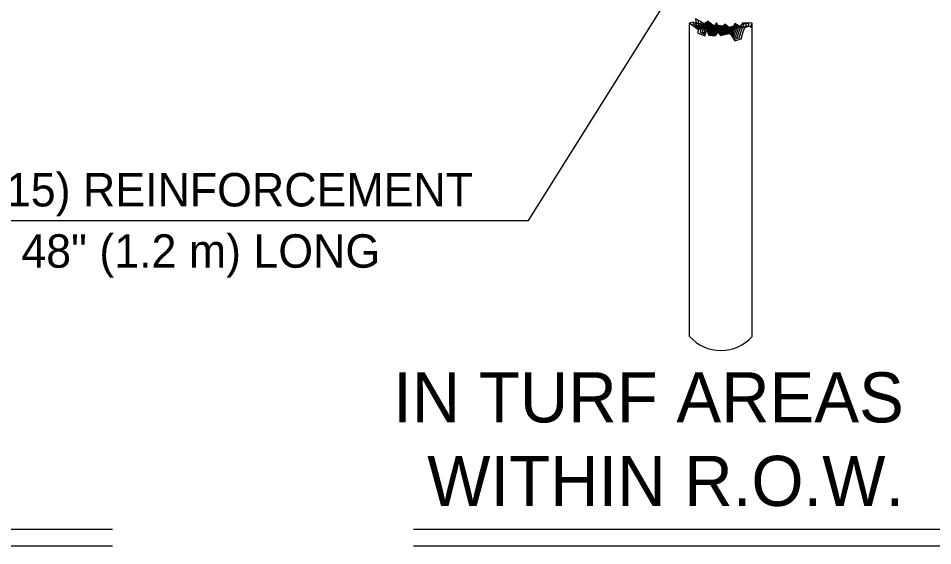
# Model space of a CAD drawing. Extents: x 99131 to 99811, y 99983 to 100436.
# Drawn here: x 99304.9 to 99367.3, y 100253.9 to 100289.9 of the extents above; entities that cross this region are included whole.
import ezdxf

# ---------------------------------------------------------------- set-up
doc = ezdxf.new("R2010")
doc.units = 0
doc.layers.add('Design_PR_Roadway Notes', color=7, linetype='Continuous')
doc.layers.add('Topo_Building', color=7, linetype='Continuous')

msp = doc.modelspace()

# ---------------------------------------------------------------- linework, layer by layer
at = {"layer": 'Design_PR_Roadway Notes'}
for p, q in [((99339.714, 100276.141), (99352.581, 100296.652)), ((99294.96, 100276.141), (99339.714, 100276.141)), ((99252.629, 100255.068), (99311.37, 100255.068)), ((99331.882, 100255.068), (99369.926, 100255.068)), ((99252.629, 100253.948), (99311.37, 100253.948)), ((99331.882, 100253.948), (99369.926, 100253.948))]:
    msp.add_line(p, q, dxfattribs=at)
at = {"layer": 'Topo_Building'}
for p, q in [((99350.703, 100268.221), (99350.703, 100289.596)), ((99354.978, 100268.221), (99354.978, 100289.596))]:
    msp.add_line(p, q, dxfattribs=at)
for points in [[(99350.703, 100289.596), (99351.307, 100289.154), (99351.253, 100288.935), (99351.746, 100288.724), (99351.872, 100289.168), (99352.02, 100288.769), (99352.459, 100288.729), (99352.655, 100288.975), (99352.804, 100288.761), (99353.382, 100288.886), (99353.525, 100288.818), (99353.79, 100288.393), (99354.214, 100288.527), (99354.363, 100289.006), (99354.471, 100289.294), (99354.81, 100289.405), (99354.878, 100289.294), (99354.978, 100289.596), (99354.331, 100289.616), (99354.268, 100289.522), (99354.12, 100289.356), (99353.798, 100289.57), (99353.696, 100289.382), (99353.413, 100289.288), (99353.117, 100289.522), (99352.975, 100289.396), (99352.647, 100289.436), (99352.53, 100289.607), (99352.379, 100289.396), (99351.926, 100289.727), (99351.872, 100289.664), (99351.706, 100289.57), (99351.119, 100289.898), (99351.151, 100289.562), (99350.945, 100289.67), (99350.703, 100289.596)], [(99351.302, 100289.75), (99351.324, 100289.533), (99351.168, 100289.616)], [(99351.039, 100289.599), (99350.923, 100289.562)], [(99350.923, 100289.562), (99351.464, 100289.165), (99351.416, 100288.969), (99351.766, 100288.818)], [(99351.464, 100289.681), (99351.478, 100289.505), (99351.313, 100289.593), (99351.116, 100289.533)], [(99351.116, 100289.533), (99351.607, 100289.174), (99351.561, 100288.997), (99351.789, 100288.9)], [(99351.609, 100289.602), (99351.621, 100289.482), (99351.47, 100289.559), (99351.293, 100289.505)], [(99351.293, 100289.505), (99351.732, 100289.183), (99351.692, 100289.023), (99351.809, 100288.975)], [(99351.735, 100289.564), (99351.746, 100289.459), (99351.612, 100289.53), (99351.453, 100289.482)], [(99351.453, 100289.482), (99351.849, 100289.191), (99351.812, 100289.049), (99351.829, 100289.04)], [(99352.239, 100289.47), (99352.185, 100289.442), (99351.837, 100289.633), (99351.857, 100289.436), (99351.738, 100289.499), (99351.595, 100289.456)], [(99351.595, 100289.456), (99351.949, 100289.194), (99351.917, 100289.066), (99352.211, 100288.94), (99352.282, 100289.203), (99352.37, 100288.969), (99352.63, 100288.943), (99352.744, 100289.089), (99352.835, 100288.963), (99353.177, 100289.037), (99353.26, 100288.994), (99353.325, 100288.892)], [(99352.291, 100289.439), (99352.254, 100289.419), (99351.94, 100289.593), (99351.96, 100289.416), (99351.849, 100289.473), (99351.721, 100289.433)], [(99351.721, 100289.433), (99352.04, 100289.197), (99352.011, 100289.083), (99352.276, 100288.969), (99352.342, 100289.205), (99352.422, 100288.994), (99352.653, 100288.972), (99352.758, 100289.1), (99352.838, 100288.989), (99353.146, 100289.057), (99353.22, 100289.017), (99353.305, 100288.883)], [(99351.997, 100289.653), (99351.971, 100289.624), (99351.823, 100289.539), (99351.752, 100289.579)], [(99352.068, 100289.593), (99352.063, 100289.587), (99351.929, 100289.51), (99351.786, 100289.593)], [(99352.137, 100289.55), (99352.026, 100289.488), (99351.812, 100289.604)], [(99352.199, 100289.513), (99352.111, 100289.465), (99351.829, 100289.621)], [(99352.336, 100289.413), (99352.316, 100289.399), (99352.034, 100289.556), (99352.048, 100289.396), (99351.951, 100289.448), (99351.835, 100289.413)], [(99351.835, 100289.413), (99352.122, 100289.2), (99352.097, 100289.097), (99352.333, 100288.994), (99352.393, 100289.208), (99352.464, 100289.017), (99352.675, 100288.997), (99352.767, 100289.114), (99352.841, 100289.012), (99353.117, 100289.074), (99353.185, 100289.04), (99353.285, 100288.88)], [(99351.929, 100289.029), (99351.971, 100289.18), (99352.105, 100288.821), (99352.501, 100288.784), (99352.678, 100289.003), (99352.812, 100288.812), (99353.334, 100288.926), (99353.459, 100288.861), (99353.462, 100288.858)], [(99352.718, 100289.393), (99352.658, 100289.302), (99352.462, 100289.448), (99352.436, 100289.419), (99352.368, 100289.379), (99352.114, 100289.519), (99352.128, 100289.376), (99352.04, 100289.422), (99351.934, 100289.391)], [(99351.934, 100289.391), (99352.194, 100289.2), (99352.171, 100289.106), (99352.385, 100289.012), (99352.436, 100289.205), (99352.501, 100289.034), (99352.69, 100289.017), (99352.775, 100289.12), (99352.841, 100289.029), (99353.089, 100289.086), (99353.148, 100289.054), (99353.265, 100288.872), (99353.448, 100288.929), (99353.51, 100289.134), (99353.559, 100289.26), (99353.704, 100289.308), (99353.733, 100289.26), (99353.775, 100289.391), (99353.75, 100289.391)], [(99351.951, 100288.989), (99352.137, 100288.909), (99352.219, 100289.203), (99352.316, 100288.94), (99352.604, 100288.912), (99352.732, 100289.071), (99352.829, 100288.935), (99353.211, 100289.017), (99353.302, 100288.969), (99353.345, 100288.9)], [(99351.971, 100288.906), (99352.054, 100288.869), (99352.145, 100289.194), (99352.254, 100288.903), (99352.573, 100288.875), (99352.715, 100289.051), (99352.824, 100288.898), (99353.248, 100288.989), (99353.345, 100288.94)], [(99351.98, 100288.895), (99352.063, 100289.188), (99352.185, 100288.863), (99352.539, 100288.832), (99352.698, 100289.029), (99352.818, 100288.858), (99353.288, 100288.96), (99353.402, 100288.9)], [(99352.735, 100289.379), (99352.675, 100289.291), (99352.499, 100289.422), (99352.476, 100289.396), (99352.413, 100289.359), (99352.185, 100289.485), (99352.199, 100289.356), (99352.12, 100289.396), (99352.026, 100289.371)], [(99352.026, 100289.371), (99352.259, 100289.197), (99352.239, 100289.111), (99352.43, 100289.029), (99352.476, 100289.203), (99352.536, 100289.049), (99352.704, 100289.034), (99352.781, 100289.128), (99352.841, 100289.046), (99353.063, 100289.094), (99353.117, 100289.066), (99353.223, 100288.903), (99353.385, 100288.955), (99353.445, 100289.14), (99353.485, 100289.251), (99353.616, 100289.297), (99353.644, 100289.251), (99353.679, 100289.356)], [(99352.764, 100289.388), (99352.692, 100289.282), (99352.53, 100289.396), (99352.513, 100289.374), (99352.456, 100289.342), (99352.251, 100289.456), (99352.262, 100289.339), (99352.191, 100289.376), (99352.105, 100289.351)], [(99352.105, 100289.351), (99352.316, 100289.197), (99352.299, 100289.12), (99352.47, 100289.046), (99352.513, 100289.203), (99352.564, 100289.063), (99352.718, 100289.049), (99352.786, 100289.134), (99352.841, 100289.06), (99353.04, 100289.103), (99353.089, 100289.077), (99353.183, 100288.932), (99353.331, 100288.977), (99353.382, 100289.143), (99353.422, 100289.245), (99353.539, 100289.285), (99353.562, 100289.245), (99353.59, 100289.331)], [(99352.769, 100289.368), (99352.707, 100289.271), (99352.561, 100289.376), (99352.544, 100289.356), (99352.493, 100289.328), (99352.308, 100289.428), (99352.319, 100289.325), (99352.256, 100289.356), (99352.179, 100289.336)], [(99352.179, 100289.336), (99352.368, 100289.197), (99352.35, 100289.126), (99352.507, 100289.06), (99352.544, 100289.2), (99352.593, 100289.074), (99352.729, 100289.063), (99352.789, 100289.137), (99352.841, 100289.071), (99353.02, 100289.111), (99353.063, 100289.089), (99353.148, 100288.957), (99353.282, 100288.997), (99353.328, 100289.148), (99353.362, 100289.24), (99353.468, 100289.274), (99353.49, 100289.24), (99353.51, 100289.305)], [(99353.317, 100289.325), (99353.271, 100289.325), (99353.254, 100289.299), (99353.208, 100289.251), (99353.12, 100289.314), (99353.091, 100289.26), (99353.012, 100289.234), (99352.926, 100289.299), (99352.886, 100289.262), (99352.795, 100289.274), (99352.761, 100289.322), (99352.718, 100289.262), (99352.59, 100289.356), (99352.573, 100289.339), (99352.527, 100289.314), (99352.362, 100289.405), (99352.37, 100289.311), (99352.313, 100289.339), (99352.245, 100289.319)], [(99352.245, 100289.319), (99352.416, 100289.194), (99352.399, 100289.131), (99352.539, 100289.071), (99352.573, 100289.2), (99352.615, 100289.086), (99352.741, 100289.074), (99352.795, 100289.143), (99352.841, 100289.083), (99353.003, 100289.12), (99353.04, 100289.097), (99353.117, 100288.98), (99353.237, 100289.017), (99353.28, 100289.151), (99353.311, 100289.234), (99353.405, 100289.265), (99353.425, 100289.234), (99353.442, 100289.282)], [(99352.815, 100289.376), (99352.729, 100289.257), (99352.613, 100289.339), (99352.598, 100289.322), (99352.558, 100289.299), (99352.407, 100289.382), (99352.416, 100289.297), (99352.365, 100289.325), (99352.305, 100289.308)], [(99352.305, 100289.308), (99352.456, 100289.194), (99352.444, 100289.137), (99352.57, 100289.083), (99352.598, 100289.197), (99352.638, 100289.097), (99352.749, 100289.086), (99352.798, 100289.146), (99352.841, 100289.094), (99352.986, 100289.126), (99353.02, 100289.106), (99353.089, 100289), (99353.197, 100289.034), (99353.234, 100289.154), (99353.262, 100289.228), (99353.348, 100289.26), (99353.365, 100289.228), (99353.376, 100289.265)], [(99352.356, 100289.294), (99352.496, 100289.194), (99352.482, 100289.143), (99352.596, 100289.094), (99352.624, 100289.197), (99352.658, 100289.106), (99352.758, 100289.094), (99352.804, 100289.151), (99352.841, 100289.103), (99352.969, 100289.131), (99353.003, 100289.114), (99353.063, 100289.017), (99353.16, 100289.049), (99353.194, 100289.157), (99353.22, 100289.225), (99353.297, 100289.251), (99353.311, 100289.225), (99353.337, 100289.294), (99353.188, 100289.299), (99353.174, 100289.277), (99353.14, 100289.24), (99353.066, 100289.288), (99353.043, 100289.245), (99352.977, 100289.225), (99352.909, 100289.277), (99352.878, 100289.248), (99352.801, 100289.26), (99352.775, 100289.297), (99352.741, 100289.248), (99352.635, 100289.325), (99352.624, 100289.311), (99352.587, 100289.288), (99352.45, 100289.362), (99352.459, 100289.285), (99352.413, 100289.311), (99352.356, 100289.294)], [(99352.553, 100289.559), (99352.43, 100289.382), (99352.405, 100289.402)], [(99352.405, 100289.285), (99352.53, 100289.191), (99352.519, 100289.146), (99352.618, 100289.103), (99352.644, 100289.197), (99352.675, 100289.111), (99352.767, 100289.103), (99352.806, 100289.154), (99352.841, 100289.111), (99352.957, 100289.137), (99352.986, 100289.12), (99353.04, 100289.034), (99353.128, 100289.063), (99353.157, 100289.16), (99353.183, 100289.22), (99353.251, 100289.245), (99353.265, 100289.22), (99353.285, 100289.285), (99353.151, 100289.288), (99353.14, 100289.268), (99353.109, 100289.234), (99353.043, 100289.279), (99353.02, 100289.24), (99352.963, 100289.22), (99352.9, 100289.268), (99352.875, 100289.242), (99352.804, 100289.251), (99352.781, 100289.285), (99352.749, 100289.242), (99352.655, 100289.311), (99352.644, 100289.297), (99352.61, 100289.279), (99352.49, 100289.345), (99352.496, 100289.277), (99352.453, 100289.299), (99352.405, 100289.285)], [(99352.578, 100289.516), (99352.476, 100289.371), (99352.416, 100289.413)], [(99352.584, 100289.459), (99352.516, 100289.359), (99352.422, 100289.428)], [(99352.618, 100289.445), (99352.553, 100289.351), (99352.427, 100289.442)], [(99352.653, 100289.436), (99352.584, 100289.339), (99352.442, 100289.442)], [(99352.447, 100289.274), (99352.558, 100289.191), (99352.55, 100289.151), (99352.641, 100289.111), (99352.664, 100289.194), (99352.692, 100289.12), (99352.772, 100289.111), (99352.809, 100289.157), (99352.841, 100289.12), (99352.943, 100289.143), (99352.969, 100289.128), (99353.02, 100289.051), (99353.1, 100289.074), (99353.126, 100289.163), (99353.148, 100289.217), (99353.208, 100289.24), (99353.223, 100289.217), (99353.24, 100289.274), (99353.12, 100289.277), (99353.109, 100289.26), (99353.08, 100289.228), (99353.02, 100289.268), (99353.003, 100289.234), (99352.952, 100289.217), (99352.895, 100289.26), (99352.869, 100289.237), (99352.806, 100289.245), (99352.786, 100289.277), (99352.758, 100289.237), (99352.672, 100289.299), (99352.664, 100289.285), (99352.633, 100289.268), (99352.524, 100289.328), (99352.53, 100289.268), (99352.493, 100289.288), (99352.447, 100289.274)], [(99352.704, 100289.411), (99352.638, 100289.317), (99352.473, 100289.436)], [(99352.672, 100289.413), (99352.613, 100289.328), (99352.476, 100289.425)], [(99352.487, 100289.265), (99352.587, 100289.191), (99352.578, 100289.154), (99352.661, 100289.12), (99352.681, 100289.194), (99352.707, 100289.126), (99352.778, 100289.12), (99352.812, 100289.16), (99352.841, 100289.126), (99352.935, 100289.146), (99352.957, 100289.134), (99353, 100289.063), (99353.071, 100289.086), (99353.097, 100289.165), (99353.117, 100289.214), (99353.171, 100289.234), (99353.183, 100289.214), (99353.2, 100289.265), (99353.091, 100289.268), (99353.08, 100289.251), (99353.057, 100289.225), (99353.003, 100289.26), (99352.986, 100289.228), (99352.94, 100289.214), (99352.889, 100289.251), (99352.866, 100289.231), (99352.809, 100289.24), (99352.789, 100289.268), (99352.767, 100289.231), (99352.69, 100289.288), (99352.681, 100289.277), (99352.653, 100289.26), (99352.556, 100289.314), (99352.561, 100289.26), (99352.527, 100289.277), (99352.487, 100289.265)], [(99352.521, 100289.26), (99352.613, 100289.191), (99352.604, 100289.157), (99352.678, 100289.126), (99352.695, 100289.194), (99352.718, 100289.131), (99352.784, 100289.126), (99352.812, 100289.163), (99352.841, 100289.131), (99352.923, 100289.151), (99352.943, 100289.137), (99352.986, 100289.077), (99353.049, 100289.097), (99353.071, 100289.168), (99353.089, 100289.211), (99353.137, 100289.228), (99353.148, 100289.211), (99353.163, 100289.26), (99353.066, 100289.26), (99353.057, 100289.245), (99353.034, 100289.22), (99352.986, 100289.254), (99352.969, 100289.225), (99352.929, 100289.211), (99352.883, 100289.245), (99352.863, 100289.228), (99352.812, 100289.234), (99352.795, 100289.26), (99352.772, 100289.228), (99352.704, 100289.277), (99352.695, 100289.268), (99352.672, 100289.254), (99352.581, 100289.302), (99352.59, 100289.251), (99352.556, 100289.268), (99352.521, 100289.26)], [(99352.553, 100289.251), (99352.633, 100289.191), (99352.627, 100289.16), (99352.692, 100289.131), (99352.71, 100289.191), (99352.729, 100289.137), (99352.789, 100289.131), (99352.815, 100289.165), (99352.841, 100289.137), (99352.915, 100289.154), (99352.935, 100289.143), (99352.969, 100289.086), (99353.029, 100289.106), (99353.046, 100289.168), (99353.063, 100289.208), (99353.109, 100289.225), (99353.117, 100289.208), (99353.131, 100289.251), (99353.043, 100289.251), (99353.034, 100289.24), (99353.014, 100289.217), (99352.969, 100289.245), (99352.957, 100289.22), (99352.92, 100289.208), (99352.878, 100289.24), (99352.861, 100289.222), (99352.815, 100289.228), (99352.798, 100289.251), (99352.778, 100289.222), (99352.718, 100289.268), (99352.71, 100289.26), (99352.687, 100289.245), (99352.607, 100289.291), (99352.613, 100289.245), (99352.584, 100289.26), (99352.553, 100289.251)], [(99352.581, 100289.245), (99352.653, 100289.191), (99352.647, 100289.163), (99352.707, 100289.137), (99352.721, 100289.191), (99352.741, 100289.143), (99352.795, 100289.137), (99352.818, 100289.165), (99352.841, 100289.143), (99352.909, 100289.157), (99352.923, 100289.146), (99352.957, 100289.097), (99353.009, 100289.111), (99353.026, 100289.171), (99353.04, 100289.205), (99353.08, 100289.22), (99353.089, 100289.205), (99353.1, 100289.245), (99353.023, 100289.245), (99353.014, 100289.234), (99352.997, 100289.214), (99352.957, 100289.24), (99352.943, 100289.217), (99352.912, 100289.205), (99352.875, 100289.234), (99352.858, 100289.22), (99352.818, 100289.225), (99352.804, 100289.245), (99352.784, 100289.22), (99352.729, 100289.26), (99352.721, 100289.251), (99352.701, 100289.24), (99352.63, 100289.279), (99352.635, 100289.24), (99352.61, 100289.251), (99352.581, 100289.245)], [(99352.607, 100289.24), (99352.672, 100289.191), (99352.667, 100289.165), (99352.721, 100289.143), (99352.732, 100289.191), (99352.749, 100289.146), (99352.798, 100289.143), (99352.818, 100289.168), (99352.841, 100289.146), (99352.9, 100289.16), (99352.915, 100289.151), (99352.943, 100289.106), (99352.992, 100289.12), (99353.006, 100289.171), (99353.02, 100289.205), (99353.054, 100289.217), (99353.063, 100289.205), (99353.074, 100289.24), (99353.003, 100289.24), (99352.997, 100289.228), (99352.98, 100289.211), (99352.943, 100289.234), (99352.935, 100289.214), (99352.903, 100289.205), (99352.869, 100289.228), (99352.855, 100289.217), (99352.818, 100289.22), (99352.806, 100289.24), (99352.789, 100289.217), (99352.738, 100289.251), (99352.732, 100289.245), (99352.715, 100289.234), (99352.65, 100289.271), (99352.655, 100289.234), (99352.633, 100289.245), (99352.607, 100289.24)], [(99352.63, 100289.234), (99352.687, 100289.191), (99352.684, 100289.165), (99352.732, 100289.146), (99352.744, 100289.191), (99352.758, 100289.151), (99352.801, 100289.146), (99352.821, 100289.171), (99352.841, 100289.151), (99352.895, 100289.163), (99352.909, 100289.154), (99352.935, 100289.111), (99352.977, 100289.126), (99352.989, 100289.174), (99353, 100289.203), (99353.034, 100289.214), (99353.04, 100289.203), (99353.052, 100289.234), (99352.986, 100289.234), (99352.98, 100289.225), (99352.966, 100289.208), (99352.935, 100289.231), (99352.923, 100289.211), (99352.898, 100289.203), (99352.866, 100289.225), (99352.855, 100289.214), (99352.821, 100289.217), (99352.809, 100289.234), (99352.795, 100289.214), (99352.749, 100289.245), (99352.744, 100289.24), (99352.727, 100289.231), (99352.67, 100289.262), (99352.672, 100289.228), (99352.653, 100289.24), (99352.63, 100289.234)], [(99352.65, 100289.228), (99352.701, 100289.191), (99352.698, 100289.168), (99352.741, 100289.151), (99352.752, 100289.191), (99352.767, 100289.154), (99352.804, 100289.151), (99352.821, 100289.171), (99352.841, 100289.154), (99352.889, 100289.165), (99352.9, 100289.157), (99352.923, 100289.12), (99352.963, 100289.131), (99352.975, 100289.174), (99352.986, 100289.2), (99353.014, 100289.211), (99353.02, 100289.2), (99353.029, 100289.228), (99352.972, 100289.228), (99352.966, 100289.22), (99352.952, 100289.205), (99352.923, 100289.225), (99352.915, 100289.208), (99352.892, 100289.2), (99352.863, 100289.22), (99352.852, 100289.211), (99352.821, 100289.214), (99352.812, 100289.228), (99352.798, 100289.211), (99352.758, 100289.24), (99352.752, 100289.234), (99352.738, 100289.225), (99352.684, 100289.254), (99352.69, 100289.225), (99352.67, 100289.234), (99352.65, 100289.228)], [(99352.67, 100289.225), (99352.715, 100289.191), (99352.712, 100289.171), (99352.752, 100289.154), (99352.761, 100289.191), (99352.772, 100289.157), (99352.806, 100289.154), (99352.824, 100289.174), (99352.841, 100289.157), (99352.883, 100289.165), (99352.895, 100289.16), (99352.915, 100289.126), (99352.949, 100289.137), (99352.96, 100289.174), (99352.969, 100289.2), (99352.995, 100289.208), (99353, 100289.2), (99353.009, 100289.225), (99352.957, 100289.225), (99352.952, 100289.217), (99352.94, 100289.205), (99352.915, 100289.222), (99352.909, 100289.205), (99352.886, 100289.2), (99352.861, 100289.217), (99352.849, 100289.208), (99352.824, 100289.211), (99352.812, 100289.225), (99352.801, 100289.208), (99352.764, 100289.234), (99352.761, 100289.228), (99352.747, 100289.222), (99352.701, 100289.248), (99352.704, 100289.22), (99352.687, 100289.228), (99352.67, 100289.225)], [(99352.684, 100289.22), (99352.727, 100289.191), (99352.724, 100289.171), (99352.761, 100289.157), (99352.769, 100289.191), (99352.778, 100289.16), (99352.809, 100289.157), (99352.824, 100289.174), (99352.841, 100289.16), (99352.878, 100289.168), (99352.889, 100289.163), (99352.909, 100289.131), (99352.938, 100289.143), (99352.949, 100289.177), (99352.957, 100289.197), (99352.98, 100289.205), (99352.986, 100289.197), (99352.992, 100289.22), (99352.946, 100289.22), (99352.94, 100289.214), (99352.932, 100289.203), (99352.909, 100289.217), (99352.9, 100289.205), (99352.881, 100289.197), (99352.858, 100289.214), (99352.849, 100289.205), (99352.824, 100289.208), (99352.815, 100289.22), (99352.804, 100289.205), (99352.772, 100289.228), (99352.769, 100289.225), (99352.755, 100289.217), (99352.712, 100289.242), (99352.718, 100289.217), (99352.701, 100289.225), (99352.684, 100289.22)], [(99353.334, 100289.305), (99353.091, 100289.496), (99352.966, 100289.382), (99352.69, 100289.416)], [(99353.345, 100289.294), (99353.314, 100289.282), (99353.071, 100289.473), (99352.957, 100289.371), (99352.692, 100289.405)], [(99352.701, 100289.217), (99352.738, 100289.191), (99352.735, 100289.174), (99352.767, 100289.16), (99352.775, 100289.191), (99352.784, 100289.163), (99352.812, 100289.16), (99352.824, 100289.174), (99352.841, 100289.163), (99352.875, 100289.171), (99352.883, 100289.165), (99352.9, 100289.137), (99352.929, 100289.146), (99352.938, 100289.177), (99352.943, 100289.197), (99352.966, 100289.205), (99352.969, 100289.197), (99352.977, 100289.217), (99352.935, 100289.217), (99352.932, 100289.211), (99352.92, 100289.2), (99352.9, 100289.214), (99352.895, 100289.203), (99352.875, 100289.197), (99352.855, 100289.211), (99352.846, 100289.203), (99352.824, 100289.205), (99352.818, 100289.217), (99352.806, 100289.203), (99352.778, 100289.225), (99352.775, 100289.22), (99352.764, 100289.214), (99352.727, 100289.237), (99352.729, 100289.214), (99352.715, 100289.22), (99352.701, 100289.217)], [(99353.331, 100289.302), (99353.271, 100289.282), (99353.052, 100289.453), (99352.949, 100289.359), (99352.71, 100289.391)], [(99353.328, 100289.314), (99353.231, 100289.279), (99353.034, 100289.433), (99352.943, 100289.351), (99352.727, 100289.376), (99352.724, 100289.385)], [(99353.291, 100289.354), (99353.268, 100289.311), (99353.134, 100289.265), (99352.989, 100289.376), (99352.923, 100289.317), (99352.767, 100289.336)], [(99353.282, 100289.368), (99353.268, 100289.379), (99353.225, 100289.297), (99353.103, 100289.257), (99352.975, 100289.356), (99352.915, 100289.302), (99352.772, 100289.322)], [(99353.317, 100289.325), (99353.311, 100289.319), (99353.163, 100289.268), (99353.003, 100289.393), (99352.929, 100289.328), (99352.775, 100289.345)], [(99353.356, 100289.285), (99353.348, 100289.277), (99353.225, 100289.359), (99353.185, 100289.285), (99353.077, 100289.251), (99352.96, 100289.339), (99352.906, 100289.291), (99352.778, 100289.308)], [(99353.334, 100289.308), (99353.297, 100289.268), (99353.185, 100289.342), (99353.151, 100289.277), (99353.054, 100289.242), (99352.949, 100289.325), (99352.9, 100289.282), (99352.789, 100289.294)], [(99353.311, 100289.331), (99353.299, 100289.311), (99353.251, 100289.26), (99353.151, 100289.328), (99353.12, 100289.268), (99353.032, 100289.237), (99352.938, 100289.311), (99352.892, 100289.271), (99352.789, 100289.285), (99352.789, 100289.285)], [(99353.325, 100289.317), (99353.197, 100289.274), (99353.017, 100289.413), (99352.935, 100289.339), (99352.795, 100289.356)], [(99353.334, 100289.308), (99353.225, 100289.311), (99353.211, 100289.288), (99353.171, 100289.245), (99353.091, 100289.299), (99353.066, 100289.251), (99352.995, 100289.228), (99352.918, 100289.288), (99352.883, 100289.257), (99352.798, 100289.265)], [(99353.388, 100289.297), (99353.391, 100289.308), (99353.371, 100289.308)], [(99353.385, 100289.308), (99353.376, 100289.305)], [(99353.451, 100288.88), (99353.513, 100288.9), (99353.587, 100289.128), (99353.639, 100289.268), (99353.798, 100289.322), (99353.832, 100289.268), (99353.881, 100289.413), (99353.758, 100289.416)], [(99353.502, 100288.838), (99353.587, 100288.863), (99353.667, 100289.117), (99353.724, 100289.274), (99353.904, 100289.331), (99353.941, 100289.274), (99353.983, 100289.402)], [(99353.547, 100289.317), (99353.536, 100289.305), (99353.53, 100289.311)], [(99353.562, 100288.792), (99353.667, 100288.823), (99353.755, 100289.106), (99353.818, 100289.279), (99354.018, 100289.342), (99354.06, 100289.279), (99354.08, 100289.336)], [(99353.639, 100289.345), (99353.61, 100289.314), (99353.59, 100289.331)], [(99353.596, 100288.729), (99353.755, 100288.781), (99353.852, 100289.094), (99353.924, 100289.285), (99354.08, 100289.336)], [(99353.639, 100288.658), (99353.852, 100288.727), (99353.961, 100289.074), (99354.04, 100289.285), (99354.286, 100289.368), (99354.34, 100289.285), (99354.411, 100289.505), (99354.314, 100289.51)], [(99353.718, 100289.351), (99353.693, 100289.325), (99353.656, 100289.351)], [(99353.69, 100288.581), (99353.961, 100288.667), (99354.08, 100289.054), (99354.169, 100289.288), (99354.442, 100289.379), (99354.482, 100289.317)], [(99353.707, 100289.385), (99353.701, 100289.385)], [(99353.898, 100289.462), (99353.892, 100289.453), (99353.784, 100289.331), (99353.738, 100289.362)], [(99353.738, 100288.493), (99354.08, 100288.601), (99354.214, 100289.032), (99354.314, 100289.291), (99354.616, 100289.391), (99354.633, 100289.362)], [(99353.85, 100289.496), (99353.832, 100289.496), (99353.793, 100289.433), (99353.744, 100289.382)], [(99353.958, 100289.419), (99353.884, 100289.339), (99353.761, 100289.422)], [(99353.935, 100289.436), (99353.77, 100289.442)], [(99353.895, 100289.465), (99353.778, 100289.468)], [(99354.021, 100289.376), (99353.995, 100289.348), (99353.787, 100289.485)], [(99353.989, 100289.419), (99353.992, 100289.433), (99353.961, 100289.436)], [(99354.115, 100289.345), (99354.146, 100289.356), (99354.152, 100289.351)], [(99354.157, 100289.339), (99354.194, 100289.285), (99354.24, 100289.428)], [(99354.514, 100289.328), (99354.579, 100289.533), (99354.343, 100289.542)], [(99354.71, 100289.382), (99354.77, 100289.562), (99354.374, 100289.576)]]:
    msp.add_lwpolyline(points, dxfattribs=at)
msp.add_arc((99352.84, 100270.15), 2.88, 222.07514, 317.92493, dxfattribs=at)

# ---------------------------------------------------------------- texts
at = {"layer": 'Design_PR_Roadway Notes'}
for s, height, p in [('5/8" (#15) REINFORCEMENT', 2.28, (99295.219, 100277.091)), ('BAR - 48" (1.2 m) LONG', 2.28, (99296.17, 100272.911)), ('IN TURF AREAS', 3.42, (99330.499, 100262.359)), ('WITHIN R.O.W.', 3.42, (99332.817, 100256.659))]:
    msp.add_text(s, height=height, dxfattribs=at).set_placement(p)

doc.saveas('drawing.dxf')
